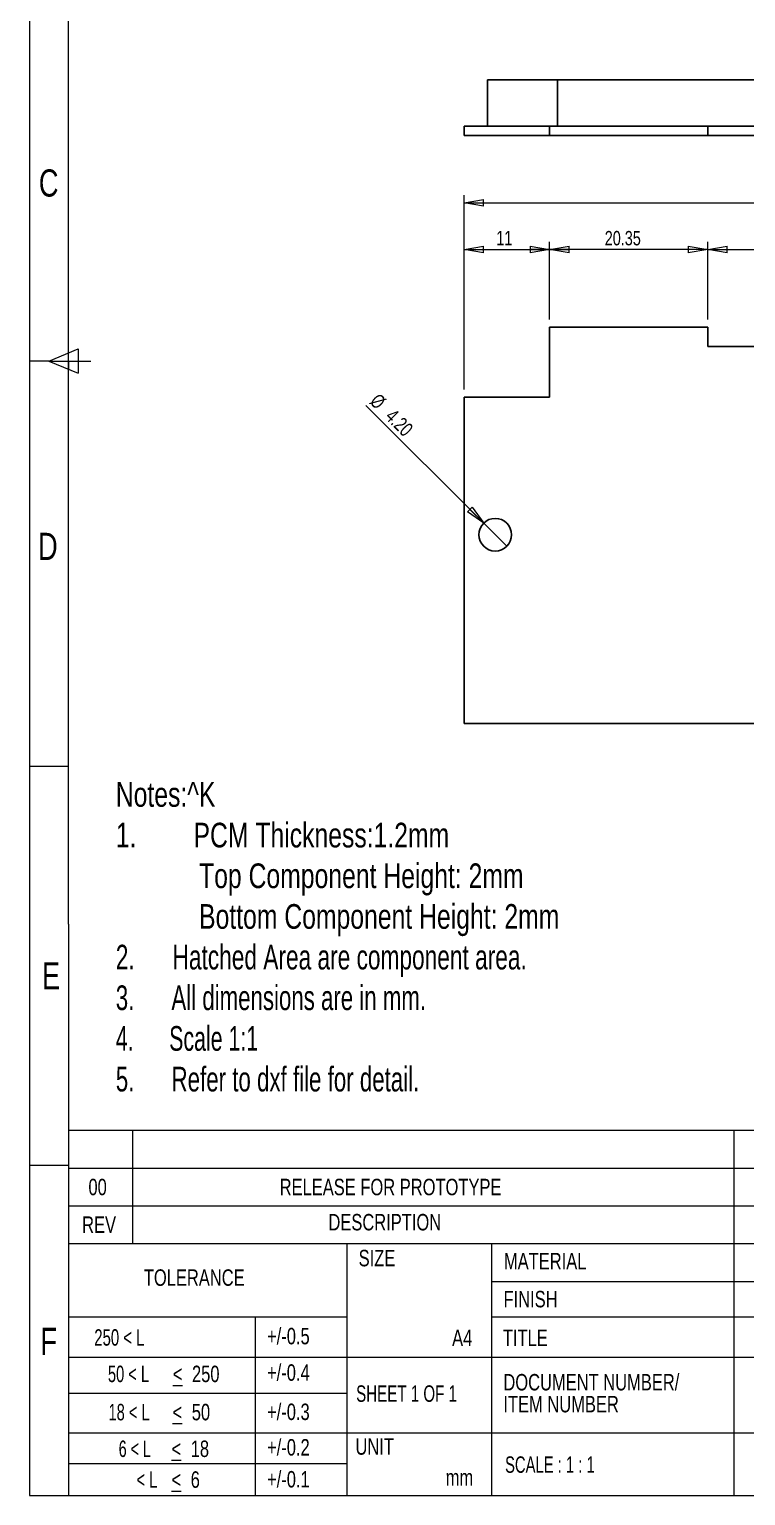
# Model space of a CAD drawing. Header units: millimetres. Extents: x 10 to 205, y 5 to 297.
# Drawn here: x 10.1 to 102.3, y 5.2 to 193.9 of the extents above; entities that cross this region are included whole.
import ezdxf

# ---------------------------------------------------------------- set-up
doc = ezdxf.new("R2010")
doc.units = ezdxf.units.MM
doc.styles.add('SLDTEXTSTYLE0', font='TXT', dxfattribs={"width": 0.75})
doc.styles.add('SLDTEXTSTYLE1', font='TXT', dxfattribs={"width": 0.6875})
doc.styles.add('SLDTEXTSTYLE2', font='TXT', dxfattribs={"width": 0.674242})
doc.styles.add('SLDTEXTSTYLE3', font='TXT', dxfattribs={"width": 0.647059})
doc.styles.add('SLDTEXTSTYLE4', font='TXT', dxfattribs={"width": 0.675676})
doc.styles.add('SLDTEXTSTYLE5', font='TXT', dxfattribs={"width": 0.673077})
doc.styles.add('SLDTEXTSTYLE6', font='TXT', dxfattribs={"width": 0.666667})
doc.styles.add('SLDTEXTSTYLE7', font='TXT', dxfattribs={"width": 0.65})
doc.styles.add('SLDTEXTSTYLE8', font='TXT', dxfattribs={"width": 0.678571})
doc.dimstyles.new('SLDDIMSTYLE2', dxfattribs={"dimtxt": 1.852083, "dimasz": 2.5, "dimexe": 0, "dimexo": 0.0625, "dimgap": 0.463021, "dimtad": 1, "dimrnd": 1e-09, "dimzin": 12, "dimdsep": 46, "dimtxsty": 'SLDTEXTSTYLE0', "dimblk1": 'CLOSED', "dimblk2": 'CLOSED', "dimsah": 1, "dimcen": 0.09, "dimadec": 0, "dimazin": 3, "dimtfac": 1, "dimtofl": 0, "dimtmove": 0, "dimatfit": 3, "dimldrblk": 'CLOSED', "dimfxl": 1, "dimfrac": 2, "dimtolj": 1, "dimtzin": 12, "dimarcsym": 0})
doc.dimstyles.new('SLDDIMSTYLE4', dxfattribs={"dimtxt": 1.852083, "dimasz": 2.5, "dimexe": 0, "dimexo": 0.0625, "dimgap": 0.463021, "dimtad": 1, "dimrnd": 1e-09, "dimzin": 4, "dimdsep": 46, "dimtxsty": 'SLDTEXTSTYLE0', "dimblk1": 'NONE', "dimblk2": 'CLOSED', "dimsah": 1, "dimcen": 0, "dimadec": 0, "dimazin": 1, "dimtfac": 1, "dimtmove": 0, "dimatfit": 3, "dimldrblk": 'NONE', "dimfxl": 1, "dimfrac": 2, "dimtolj": 1, "dimtzin": 12, "dimarcsym": 0})
doc.dimstyles.new('SLDDIMSTYLE5', dxfattribs={"dimtxt": 1.852083, "dimasz": 2.5, "dimexe": 0, "dimexo": 0.0625, "dimgap": 0.463021, "dimtad": 1, "dimrnd": 1e-09, "dimzin": 4, "dimdsep": 46, "dimtxsty": 'SLDTEXTSTYLE0', "dimblk1": 'CLOSED', "dimblk2": 'CLOSED', "dimsah": 1, "dimcen": 0.09, "dimadec": 0, "dimazin": 1, "dimtfac": 1, "dimtofl": 0, "dimtmove": 0, "dimatfit": 3, "dimldrblk": 'CLOSED', "dimfxl": 1, "dimfrac": 2, "dimtolj": 1, "dimtzin": 12, "dimarcsym": 0})

# ---------------------------------------------------------------- blocks, each defined once
blk = doc.blocks.new('_Closed')
at = {"color": 0, "linetype": 'ByBlock', "lineweight": -2}
for p, q in [((-1, 0.166667), (0, 0)), ((-1, 0.166667), (-1, -0.166667)), ((0, 0), (-1, -0.166667)), ((0, 0), (-1, 0))]:
    blk.add_line(p, q, dxfattribs=at)
blk = doc.blocks.new('_D_8')
at = {"color": 7, "linetype": 'Continuous', "lineweight": 0}
for q in [(53.4, 145.51), (71.53, 127.38)]:
    blk.add_line((68.56, 130.35), q, dxfattribs=at)
at = {"color": 7, "linetype": 'Continuous', "lineweight": 18, "xscale": 2.5, "yscale": 2.5, "rotation": 315}
blk.add_blockref('_Closed', (68.56, 130.35, 2.38), dxfattribs=at)
at = {"color": 7, "linetype": 'Continuous', "lineweight": 18, "char_height": 1.852, "attachment_point": 1, "rotation": 315, "style": 'SLDTEXTSTYLE0'}
for s, insert in [('%%c', (55.09, 147.19)), ('4.20', (57.07, 145.22))]:
    blk.add_mtext(s, dxfattribs=dict(at, insert=insert))
blk = doc.blocks.new('_None')
blk = doc.blocks.new('_D_15')
at = {"color": 7, "linetype": 'Continuous', "lineweight": 0}
for p, q in [((97.4, 156.56), (97.4, 166.56)), ((116.7, 156.56), (116.7, 166.56)), ((97.4, 165.56), (116.7, 165.56))]:
    blk.add_line(p, q, dxfattribs=at)
at = {"color": 7, "linetype": 'Continuous', "lineweight": 18, "xscale": 2.5, "yscale": 2.5, "rotation": 180}
blk.add_blockref('_Closed', (97.4, 165.56, 2.38), dxfattribs=at)
at = {"color": 7, "linetype": 'Continuous', "lineweight": 18, "xscale": 2.5, "yscale": 2.5}
blk.add_blockref('_Closed', (116.7, 165.56, 2.38), dxfattribs=at)
at = {"color": 7, "linetype": 'Continuous', "lineweight": 18, "insert": (103.97, 167.95), "char_height": 1.852, "attachment_point": 1, "style": 'SLDTEXTSTYLE0'}
blk.add_mtext('19.30', dxfattribs=at)
blk = doc.blocks.new('_D_16')
at = {"color": 7, "linetype": 'Continuous', "lineweight": 0}
for p, q in [((77.05, 156.56), (77.05, 166.56)), ((97.4, 156.56), (97.4, 166.56)), ((97.4, 165.56), (77.05, 165.56))]:
    blk.add_line(p, q, dxfattribs=at)
at = {"color": 7, "linetype": 'Continuous', "lineweight": 18, "xscale": 2.5, "yscale": 2.5, "rotation": 180}
blk.add_blockref('_Closed', (77.05, 165.56, 2.38), dxfattribs=at)
at = {"color": 7, "linetype": 'Continuous', "lineweight": 18, "xscale": 2.5, "yscale": 2.5}
blk.add_blockref('_Closed', (97.4, 165.56, 2.38), dxfattribs=at)
at = {"color": 7, "linetype": 'Continuous', "lineweight": 18, "insert": (84.14, 167.95), "char_height": 1.852, "attachment_point": 1, "style": 'SLDTEXTSTYLE0'}
blk.add_mtext('20.35', dxfattribs=at)
blk = doc.blocks.new('_D_17')
at = {"color": 7, "linetype": 'Continuous', "lineweight": 0}
for p, q in [((66.05, 147.56), (66.05, 166.56)), ((77.05, 156.56), (77.05, 166.56)), ((66.05, 165.56), (77.05, 165.56))]:
    blk.add_line(p, q, dxfattribs=at)
at = {"color": 7, "linetype": 'Continuous', "lineweight": 18, "xscale": 2.5, "yscale": 2.5, "rotation": 180}
blk.add_blockref('_Closed', (66.05, 165.56, 2.38), dxfattribs=at)
at = {"color": 7, "linetype": 'Continuous', "lineweight": 18, "xscale": 2.5, "yscale": 2.5}
blk.add_blockref('_Closed', (77.05, 165.56, 2.38), dxfattribs=at)
at = {"color": 7, "linetype": 'Continuous', "lineweight": 18, "insert": (70.18, 167.95), "char_height": 1.852, "attachment_point": 1, "style": 'SLDTEXTSTYLE0'}
blk.add_mtext('11', dxfattribs=at)
blk = doc.blocks.new('_D_18')
at = {"color": 7, "linetype": 'Continuous', "lineweight": 0}
for p, q in [((66.05, 147.56), (66.05, 172.56)), ((148.05, 147.56), (148.05, 172.56)), ((66.05, 171.56), (148.05, 171.56))]:
    blk.add_line(p, q, dxfattribs=at)
at = {"color": 7, "linetype": 'Continuous', "lineweight": 18, "xscale": 2.5, "yscale": 2.5, "rotation": 180}
blk.add_blockref('_Closed', (66.05, 171.56, 2.38), dxfattribs=at)
at = {"color": 7, "linetype": 'Continuous', "lineweight": 18, "xscale": 2.5, "yscale": 2.5}
blk.add_blockref('_Closed', (148.05, 171.56, 2.38), dxfattribs=at)
at = {"color": 7, "linetype": 'Continuous', "lineweight": 18, "insert": (105.68, 173.95), "char_height": 1.852, "attachment_point": 1, "style": 'SLDTEXTSTYLE0'}
blk.add_mtext('82', dxfattribs=at)

msp = doc.modelspace()

# ---------------------------------------------------------------- linework, layer by layer
at = {"color": 7, "linetype": 'Continuous', "lineweight": 18}
for p, q in [((15.103, 151.215), (15.103, 297.215)), ((10.079, 292.215), (10.108, 26.465)), ((12.599, 151.215), (10.095, 151.215)), ((12.599, 151.215), (16.384, 152.789)), ((12.599, 151.215), (16.384, 149.641)), ((12.599, 151.215), (17.99, 151.215)), ((15.103, 151.215), (15.103, 150.174)), ((15.103, 78.735), (15.103, 151.215)), ((16.384, 152.789), (16.384, 149.641)), ((15.103, 99.053), (10.1, 99.053)), ((15.103, 78.735), (15.103, 5.215)), ((15.103, 75.239), (15.103, 47.715)), ((205.078, 52.218), (15.103, 52.218)), ((23.392, 37.605), (23.392, 52.218)), ((100.748, 52.218), (100.748, 5.215)), ((15.103, 47.715), (10.106, 47.715)), ((15.103, 47.352), (46.906, 47.352)), ((46.906, 47.352), (205.078, 47.352)), ((205.078, 42.479), (15.103, 42.479)), ((205.078, 37.605), (15.103, 37.605)), ((50.942, 37.613), (50.942, 5.208)), ((69.573, 37.613), (69.573, 5.241)), ((205.078, 32.732), (69.573, 32.732)), ((10.108, 26.465), (10.108, 5.215)), ((50.942, 28.195), (15.103, 28.195)), ((39.134, 28.195), (39.134, 5.215)), ((205.078, 28.195), (69.573, 28.195)), ((205.078, 22.986), (15.103, 22.986)), ((50.942, 18.346), (15.103, 18.346)), ((205.078, 13.239), (15.103, 13.239)), ((50.942, 9.325), (15.103, 9.325)), ((10.108, 5.215), (205.077, 5.215))]:
    msp.add_line(p, q, dxfattribs=at)
at = {"color": 7, "linetype": 'Continuous', "lineweight": 25}
for p, q in [((69.047, 187.415), (69.047, 181.415)), ((78.047, 187.415), (69.047, 187.415)), ((78.047, 187.415), (78.047, 181.415)), ((136.047, 187.415), (78.047, 187.415)), ((66.047, 181.415), (66.047, 180.215)), ((66.047, 181.415), (77.047, 181.415)), ((97.397, 181.415), (77.047, 181.415)), ((77.047, 181.415), (77.047, 180.215)), ((97.397, 180.215), (97.397, 181.415)), ((97.397, 181.415), (116.697, 181.415)), ((66.047, 180.215), (77.047, 180.215)), ((97.397, 180.215), (77.047, 180.215)), ((97.397, 180.215), (116.697, 180.215)), ((77.047, 146.564), (77.047, 155.564)), ((97.397, 155.564), (77.047, 155.564)), ((97.397, 155.564), (97.397, 153.064)), ((97.397, 153.064), (116.697, 153.064)), ((66.047, 146.564), (66.047, 104.564)), ((66.047, 146.564), (77.047, 146.564)), ((66.047, 104.564), (148.047, 104.564))]:
    msp.add_line(p, q, dxfattribs=at)
msp.add_circle((70.047, 128.864), 2.1, dxfattribs=at)

# ---------------------------------------------------------------- texts
at = {"color": 7, "linetype": 'Continuous', "lineweight": 0, "attachment_point": 1}
for s, insert, char_height, style in [('C', (11.301, 175.873), 3.5, 'SLDTEXTSTYLE0'), ('D', (11.196, 129.112), 3.5, 'SLDTEXTSTYLE0'), ('Notes:^K', (21.21, 97.03), 3.175, 'SLDTEXTSTYLE0'), ('1.', (21.21, 91.797), 3.175, 'SLDTEXTSTYLE0'), ('PCM Thickness:1.2mm', (31.21, 91.797), 3.175, 'SLDTEXTSTYLE0'), ('Top Component Height: 2mm', (31.926, 86.564), 3.175, 'SLDTEXTSTYLE0'), ('Bottom Component Height: 2mm', (31.926, 81.33), 3.175, 'SLDTEXTSTYLE0'), ('2.      Hatched Area are component area.', (21.21, 76.097), 3.175, 'SLDTEXTSTYLE1'), ('E', (11.708, 73.842), 3.5, 'SLDTEXTSTYLE0'), ('3.      All dimensions are in mm.', (21.21, 70.864), 3.175, 'SLDTEXTSTYLE2'), ('4.      Scale 1:1', (21.21, 65.63), 3.175, 'SLDTEXTSTYLE3'), ('5.      Refer to dxf file for detail.', (21.21, 60.397), 3.175, 'SLDTEXTSTYLE4'), ('00', (17.69, 45.984), 2.1167, 'SLDTEXTSTYLE0'), ('RELEASE FOR PROTOTYPE', (42.301, 45.984), 2.11667, 'SLDTEXTSTYLE0'), ('REV', (16.876, 41.142), 2.1167, 'SLDTEXTSTYLE0'), ('DESCRIPTION', (48.578, 41.457), 2.11667, 'SLDTEXTSTYLE0'), ('SIZE', (52.466, 36.837), 2.1167, 'SLDTEXTSTYLE0'), ('MATERIAL', (71.168, 36.444), 2.1167, 'SLDTEXTSTYLE0'), ('TOLERANCE', (24.817, 34.328), 2.1167, 'SLDTEXTSTYLE0'), ('FINISH', (71.111, 31.558), 2.1167, 'SLDTEXTSTYLE0'), ('F', (11.492, 26.806), 3.5, 'SLDTEXTSTYLE0'), ('250 < L', (18.438, 26.627), 2.1167, 'SLDTEXTSTYLE8'), ('+/-0.5', (40.68, 26.802), 2.1167, 'SLDTEXTSTYLE0'), ('A4', (64.496, 26.575), 2.1167, 'SLDTEXTSTYLE0'), ('TITLE', (71.03, 26.575), 2.1167, 'SLDTEXTSTYLE0'), ('50 < L', (20.197, 21.936), 2.1167, 'SLDTEXTSTYLE6'), ('\\L<', (28.551, 21.936), 2.1167, 'SLDTEXTSTYLE0'), ('250', (31.017, 21.936), 2.1167, 'SLDTEXTSTYLE0'), ('+/-0.4', (40.676, 22.11), 2.1167, 'SLDTEXTSTYLE0'), ('DOCUMENT NUMBER/', (71.097, 20.866), 2.11667, 'SLDTEXTSTYLE0'), ('SHEET 1 OF 1', (52.142, 19.402), 2.11667, 'SLDTEXTSTYLE1'), ('18 < L', (20.27, 17.02), 2.1167, 'SLDTEXTSTYLE6'), ('50', (30.988, 17.02), 2.1167, 'SLDTEXTSTYLE0'), ('+/-0.3', (40.68, 17.057), 2.1167, 'SLDTEXTSTYLE0'), ('ITEM NUMBER', (71.097, 18.043), 2.11667, 'SLDTEXTSTYLE0'), ('\\L<', (28.522, 17.02), 2.1167, 'SLDTEXTSTYLE0'), ('6 < L', (21.584, 12.302), 2.1167, 'SLDTEXTSTYLE7'), ('\\L<', (28.386, 12.302), 2.1167, 'SLDTEXTSTYLE0'), ('18', (30.853, 12.302), 2.1167, 'SLDTEXTSTYLE0'), ('+/-0.2', (40.68, 12.489), 2.1167, 'SLDTEXTSTYLE0'), ('UNIT', (52.055, 12.59), 2.1167, 'SLDTEXTSTYLE0'), ('SCALE : 1 : 1', (71.311, 10.265), 2.11667, 'SLDTEXTSTYLE5'), ('< L', (23.882, 8.34), 2.1167, 'SLDTEXTSTYLE6'), ('\\L<', (28.38, 8.34), 2.1167, 'SLDTEXTSTYLE0'), ('6', (30.847, 8.34), 2.117, 'SLDTEXTSTYLE0'), ('+/-0.1', (40.68, 8.377), 2.1167, 'SLDTEXTSTYLE0'), ('mm', (63.67, 8.608), 2.1167, 'SLDTEXTSTYLE0')]:
    msp.add_mtext(s, dxfattribs=dict(at, insert=insert, char_height=char_height, style=style))

# ---------------------------------------------------------------- dimensions: what is measured, and where the dimension line sits
at = {"color": 7, "linetype": 'Continuous', "lineweight": 18}
for base, p1, p2, dimstyle, picture, middle in [((148.047, 171.564), (66.047, 146.564), (148.047, 146.564), 'SLDDIMSTYLE2', '_D_18', (107.047, 171.564)), ((77.047, 165.564), (66.047, 146.564), (77.047, 155.564), 'SLDDIMSTYLE2', '_D_17', (71.547, 165.564)), ((77.047, 165.564), (97.397, 155.564), (77.047, 155.564), 'SLDDIMSTYLE2', '_D_16', (87.222, 165.564)), ((116.697, 165.564), (97.397, 155.564), (116.697, 155.564), 'SLDDIMSTYLE5', '_D_15', (107.047, 165.564))]:
    dim = msp.add_linear_dim(base=base, p1=p1, p2=p2, dimstyle=dimstyle, dxfattribs=at)
    dim.commit()
    dim.dimension.update_dxf_attribs({"geometry": picture, "text_midpoint": middle, "dimtype": 160})
dim = msp.add_diameter_dim_2p(p1=(71.532, 127.379), p2=(68.562, 130.349), dimstyle='SLDDIMSTYLE4', dxfattribs=at)
dim.commit()
dim.dimension.update_dxf_attribs({"geometry": '_D_8', "text_midpoint": (56.047, 142.864), "dimtype": 163})

doc.saveas('drawing.dxf')
